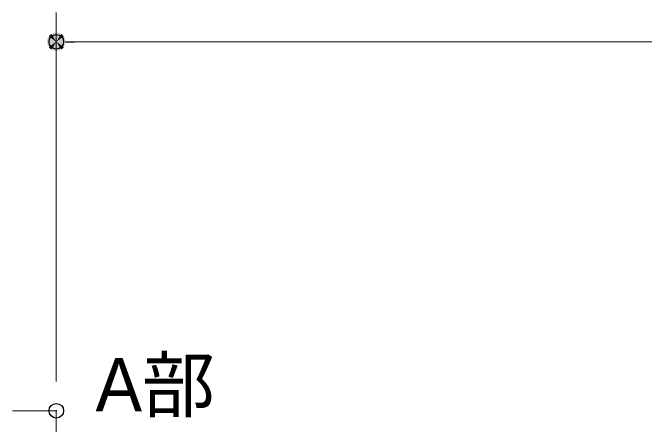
# Model space of a CAD drawing. Units: millimetres, scale not verified. Extents: x -6062 to 6062, y -3045 to 3045.
# Drawn here: x -4145.5 to -3711.7, y 1326.6 to 1609.5 of the extents above; entities that cross this region are included whole.
import ezdxf
from ezdxf.enums import TextEntityAlignment as Align

# ---------------------------------------------------------------- set-up
doc = ezdxf.new("R2010")
doc.units = ezdxf.units.MM
doc.header["$LTSCALE"] = 20
doc.header["$PDMODE"] = 32
doc.header["$PDSIZE"] = 10
for name, color, linetype, lineweight in [('0-0_2寸法-3', 7, 'Continuous', 15), ('0-1_2寸法-1', 7, 'Continuous', 15), ('0-2_0', 7, 'Continuous', 25), ('0-5_3一般', 7, 'Continuous', 15)]:
    doc.layers.add(name, color=color, linetype=linetype, lineweight=lineweight)
doc.layers.add('0-3_Defpoints', color=7, linetype='Continuous')
doc.styles.add('ＭＳ Ｐゴシック', font='')
doc.styles.get('ＭＳ Ｐゴシック').set_extended_font_data('MS PGothic')

# ---------------------------------------------------------------- blocks, each defined once
blk = doc.blocks.new('_Dot')
at = {"layer": '0-2_0'}
blk.add_line((-10, 0), (-20, 0), dxfattribs=at)
for points in [[(0, 0), (-8.09, 5.88), (-7.29, 6.85)], [(0, 0), (-7.29, 6.85), (-6.37, 7.71)], [(0, 0), (-6.37, 7.71), (-5.36, 8.44)], [(0, 0), (-5.36, 8.44), (-4.26, 9.05)], [(0, 0), (-4.26, 9.05), (-3.09, 9.51)], [(0, 0), (-3.09, 9.51), (-1.87, 9.82)], [(0, 0), (-1.87, 9.82), (-0.63, 9.98)], [(0, 0), (-0.63, 9.98), (0.63, 9.98)], [(0, 0), (0.63, 9.98), (1.87, 9.82)], [(0, 0), (1.87, 9.82), (3.09, 9.51)], [(0, 0), (3.09, 9.51), (4.26, 9.05)], [(0, 0), (4.26, 9.05), (5.36, 8.44)], [(0, 0), (5.36, 8.44), (6.37, 7.71)], [(0, 0), (6.37, 7.71), (7.29, 6.85)], [(0, 0), (7.29, 6.85), (8.09, 5.88)], [(0, 0), (-10, 0), (-9.92, 1.25)], [(0, 0), (-9.92, -1.25), (-10, 0)], [(0, 0), (-9.92, 1.25), (-9.69, 2.49)], [(0, 0), (-9.69, -2.49), (-9.92, -1.25)], [(0, 0), (-9.69, 2.49), (-9.3, 3.68)], [(0, 0), (-9.3, -3.68), (-9.69, -2.49)], [(0, 0), (-9.3, 3.68), (-8.76, 4.82)], [(0, 0), (-8.76, -4.82), (-9.3, -3.68)], [(0, 0), (-8.76, 4.82), (-8.09, 5.88)], [(0, 0), (-8.09, -5.88), (-8.76, -4.82)], [(0, 0), (-7.29, -6.85), (-8.09, -5.88)], [(0, 0), (-6.37, -7.71), (-7.29, -6.85)], [(0, 0), (-5.36, -8.44), (-6.37, -7.71)], [(0, 0), (-4.26, -9.05), (-5.36, -8.44)], [(0, 0), (-3.09, -9.51), (-4.26, -9.05)], [(0, 0), (-1.87, -9.82), (-3.09, -9.51)], [(0, 0), (-0.63, -9.98), (-1.87, -9.82)], [(0, 0), (0.63, -9.98), (-0.63, -9.98)], [(0, 0), (8.09, 5.88), (8.76, 4.82)], [(0, 0), (8.76, 4.82), (9.3, 3.68)], [(0, 0), (9.3, 3.68), (9.69, 2.49)], [(0, 0), (9.69, 2.49), (9.92, 1.25)], [(0, 0), (9.92, 1.25), (10, 0)], [(0, 0), (1.87, -9.82), (0.63, -9.98)], [(0, 0), (3.09, -9.51), (1.87, -9.82)], [(0, 0), (4.26, -9.05), (3.09, -9.51)], [(0, 0), (5.36, -8.44), (4.26, -9.05)], [(0, 0), (6.37, -7.71), (5.36, -8.44)], [(0, 0), (7.29, -6.85), (6.37, -7.71)], [(0, 0), (8.09, -5.88), (7.29, -6.85)], [(0, 0), (8.76, -4.82), (8.09, -5.88)], [(0, 0), (9.3, -3.68), (8.76, -4.82)], [(0, 0), (9.69, -2.49), (9.3, -3.68)], [(0, 0), (9.92, -1.25), (9.69, -2.49)], [(0, 0), (10, 0), (9.92, -1.25)]]:
    blk.add_solid(points, dxfattribs=at)
blk = doc.blocks.new('グループ-11')
at = {"layer": '0-5_3一般'}
blk.add_line((-46560, 26720), (-47160, 26720), dxfattribs=at)
blk.add_lwpolyline([(-46560, 26720), (-46560, 24040), (-47160, 24040)], dxfattribs=at)

msp = doc.modelspace()

# ---------------------------------------------------------------- linework, layer by layer
at = {"layer": '0-1_2寸法-1'}
for p, q in [((-4115.5, 1356), (-4115.5, 1609.54)), ((-2488.21, 1589.54), (-4102.79, 1589.54))]:
    msp.add_line(p, q, dxfattribs=at)
at = {"layer": '0-3_Defpoints'}
for p in [(-4115.5, 1589.54), (-4115.5, 1336)]:
    msp.add_point(p, dxfattribs=at)

# ---------------------------------------------------------------- block references
at = {"layer": '0-1_2寸法-1', "xscale": 0.6356201, "yscale": 0.6356201, "rotation": 180}
msp.add_blockref('_Dot', (-4115.5, 1589.54), dxfattribs=at)
at = {"layer": '0-5_3一般', "xscale": 0.05, "yscale": 0.05}
msp.add_blockref('グループ-11', (-1787.5, 0), dxfattribs=at)

# ---------------------------------------------------------------- texts
at = {"layer": '0-0_2寸法-3', "style": 'ＭＳ Ｐゴシック'}
msp.add_text('A部', height=36.69, dxfattribs=at).set_placement((-4088.61, 1324.48), align=Align.BOTTOM_LEFT)

doc.saveas('drawing.dxf')
